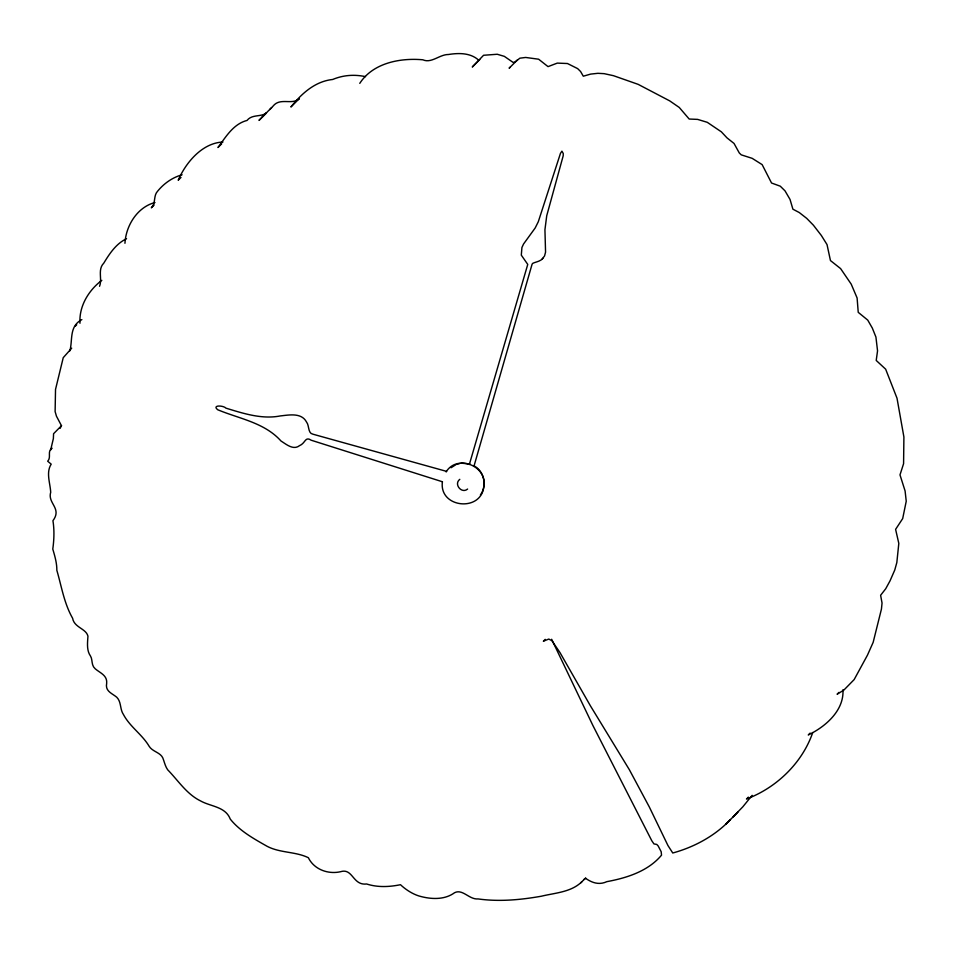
<?xml version="1.0" encoding="UTF-8"?>
<svg xmlns="http://www.w3.org/2000/svg" width="954" height="954" viewBox="0 0 954 954"><rect width="100%" height="100%" fill="white"/><g stroke="black" fill="none" stroke-linecap="round" stroke-linejoin="round"><path stroke-width="1.43" d="M842.931 689.79C844.266 710.42 825.496 726.757 808.265 734.95L810.137 733.089M469.344 464.479L527.753 264.413L521.301 255.147L521.921 247.515L523.567 243.985L535.194 227.958L538.306 221.722L560.451 153.391L561.918 151.149L563.242 153.475L563.206 155.776L546.725 215.747L544.937 229.747L545.557 252.142L544.543 255.97L542.361 258.808M812.736 732.529C802.29 762.973 776.365 787.885 746.481 799.011L748.353 797.139M79.981 323.263C78.896 306.401 88.483 290.398 101.816 280.345M480.411 494.911C487.244 485.753 484.203 471.216 474.066 465.874L532.058 264.306C531.867 262.302 540.214 262.219 542.85 258.307M124.95 243.294C125.904 225.621 137.328 207.113 154.977 202.51M50.634 450.097L53.376 438.554L53.579 433.712L61.581 425.603M752.146 795.338L742.856 806.786L733.054 816.934M99.55 286.283C102.519 279.057 97.332 269.612 103.795 263.125C109.531 253.657 116.221 243.52 126.56 238.738M359.777 83.356C372.811 63.024 400.024 57.717 422.837 59.792C431.446 63.679 439.567 54.402 448.452 54.509C458.695 52.864 470.417 52.732 478.538 60.054L479.123 60.007M69.821 350.917C72.933 340.053 68.819 326.399 81.853 319.614M265.641 113.49L258.999 120.395L266.488 112.942C260.943 117.27 252.118 114.015 247.038 120.442C233.36 123.96 225.8 136.923 217.965 147.524L221.71 143.804M60.185 428.298L61.426 425.603L56.465 416.218L55.117 411.579L55.523 389.411L63.238 357.678L71.693 348.186M459.804 479.325C453.46 484.083 461.617 494.184 467.615 489.044M52.124 448.213C46.877 451.182 51.611 457.097 47.7 461.235L51.194 464.157C45.804 472.6 50.204 482.939 50.705 492.312C47.342 503.438 62.308 508.255 52.935 520.705C54.461 530.019 54.068 540.036 52.78 549.051C54.783 555.932 56.918 562.932 56.846 570.337C61.545 586.376 64.109 603.357 72.599 618.24C74.173 627.66 86.146 628.483 87.947 636.187C87.518 642.65 86.504 650.401 90.427 655.935C92.86 659.548 90.964 665.248 95.197 668.766C100.027 672.964 107.456 675.301 106.669 683.302C105.012 691.316 111.928 693.224 116.722 697.207C121.516 701.929 119.763 709.263 123.46 714.546C130.006 726.888 142.039 734.306 149.146 746.29C152.485 751.704 160.177 752.301 162.8 757.905C164.374 761.888 165.173 766.265 167.701 769.806C178.159 780.503 186.686 794.122 200.459 800.871C210.619 806.631 225.478 806.5 230.26 819.092C239.824 831.065 253.883 838.781 267.037 846.258C279.951 853.103 295.668 851.445 308.369 857.729C314.128 869.511 328.128 874.544 340.554 871.717C352.992 867.806 352.598 885.694 366.622 883.988C377.724 887.542 389.256 886.993 400.489 884.704C405.343 889.307 411.889 893.659 418.567 895.854C430.23 899.324 444.29 900.29 454.593 892.705C462.666 888.603 469.249 899.801 478.109 898.93C499.121 901.888 520.55 899.884 541.335 896.223C555.156 892.861 571.243 892.252 581.916 881.687M730.478 819.522C715.106 835.883 694.178 847.164 672.761 852.995L667.955 845.542L649.304 806.953L629.378 769.747L590.407 705.829L559.962 652.56L551.865 640.659L548.777 639.061L543.375 641.219L545.247 639.359M271.628 107.671L269.743 109.531M181.01 177.444L178.207 180.234C185.97 162.275 202.463 142.838 222.938 142.039M154.131 205.038L151.316 207.829C156.003 203.381 153.2 195.82 157.565 191.265C163.933 183.442 172.388 177.504 182.107 174.761M262.267 116.984L273.13 106.049C280.214 97.129 292.341 105.489 299.389 98.536L290.898 106.991C301.524 93.671 314.927 81.376 332.66 79.48C343.5 74.984 354.423 74.317 365.513 76.63M479.755 59.577L472.278 67.019L483.571 55.272L497.261 54.259L504.344 56.358L513.133 62.427L514.945 62.046L519.882 58.182L525.654 57.455L538.628 59.208L548.037 66.625L557.291 63.107L567.463 63.524L577.647 68.616L580.557 71.478L583.299 76.201L590.645 74.102L597.872 73.315L604.156 73.661L613.47 75.688L638.143 84.346L669.708 100.874L679.26 107.456L689.182 119.035L697.636 119.393L707.272 122.315L721.379 131.843L727.008 137.877L734.031 143.446L739.302 152.974L741.246 154.846L752.157 158.328L762.139 164.613L771.547 183.013L780.289 186.197L785.011 190.848L790.031 199.434L792.905 209.188L799.261 212.539L806.702 218.359L813.404 225.204L821.322 235.447L827.023 244.582L830.457 260.561L840.605 268.599L851.206 284.125L857.109 297.982L858.23 312.328L867.746 320.115L872.326 328.081L875.927 337.06L877.549 350.845L876.213 360.445L885.658 369.186L897.01 398.212L903.903 437.004L903.581 463.704L899.992 474.877L905.096 490.976L906.24 501.22L902.687 518.582L895.603 529.363L898.811 543.386L896.832 562.562L894.769 570.003L890.046 580.819L885.729 588.725L880.614 595.284L882.045 603.035L881.448 609.046L873.16 642.34L867.472 655.124L854.164 679.57L843.896 690.064L837.111 694.238L838.983 692.365M517.533 59.84L509.126 68.199L510.056 67.293M451.063 467.746L456.012 464.574M580.759 882.844L585.661 877.966M725.577 824.387L737.967 812.081M76.702 324.765L75.306 326.137M583.824 879.552L585.684 878.395C591.969 882.7 598.909 885.336 606.863 881.651C626.802 877.966 648.088 871.264 661.527 855.166L661.182 851.731L658.188 845.983L656.746 844.421L653.955 843.92L651.773 840.712L592.911 725.529L551.65 639.263M457.264 464.216L459.768 463.501M461.02 463.143L469.833 463.978M442.417 481.758C438.745 507.981 481.15 512.429 483.809 486.671C487.685 465.969 457.193 453.865 446.114 471.884L446.615 471.383L312.876 434.177C307.748 433.331 309.37 425.401 306.532 422.05C301.476 412.378 289.038 415.002 280.214 415.944C261.79 419.522 243.353 413.452 225.895 408.133C223.665 405.414 211.609 404.746 217.631 409.707C239.215 418.758 264.461 422.527 281.001 441.01C286.367 444.325 293.319 450.562 299.616 445.601C305.59 443.181 305.03 436.05 311.195 440.223L442.417 481.758"/></g></svg>
